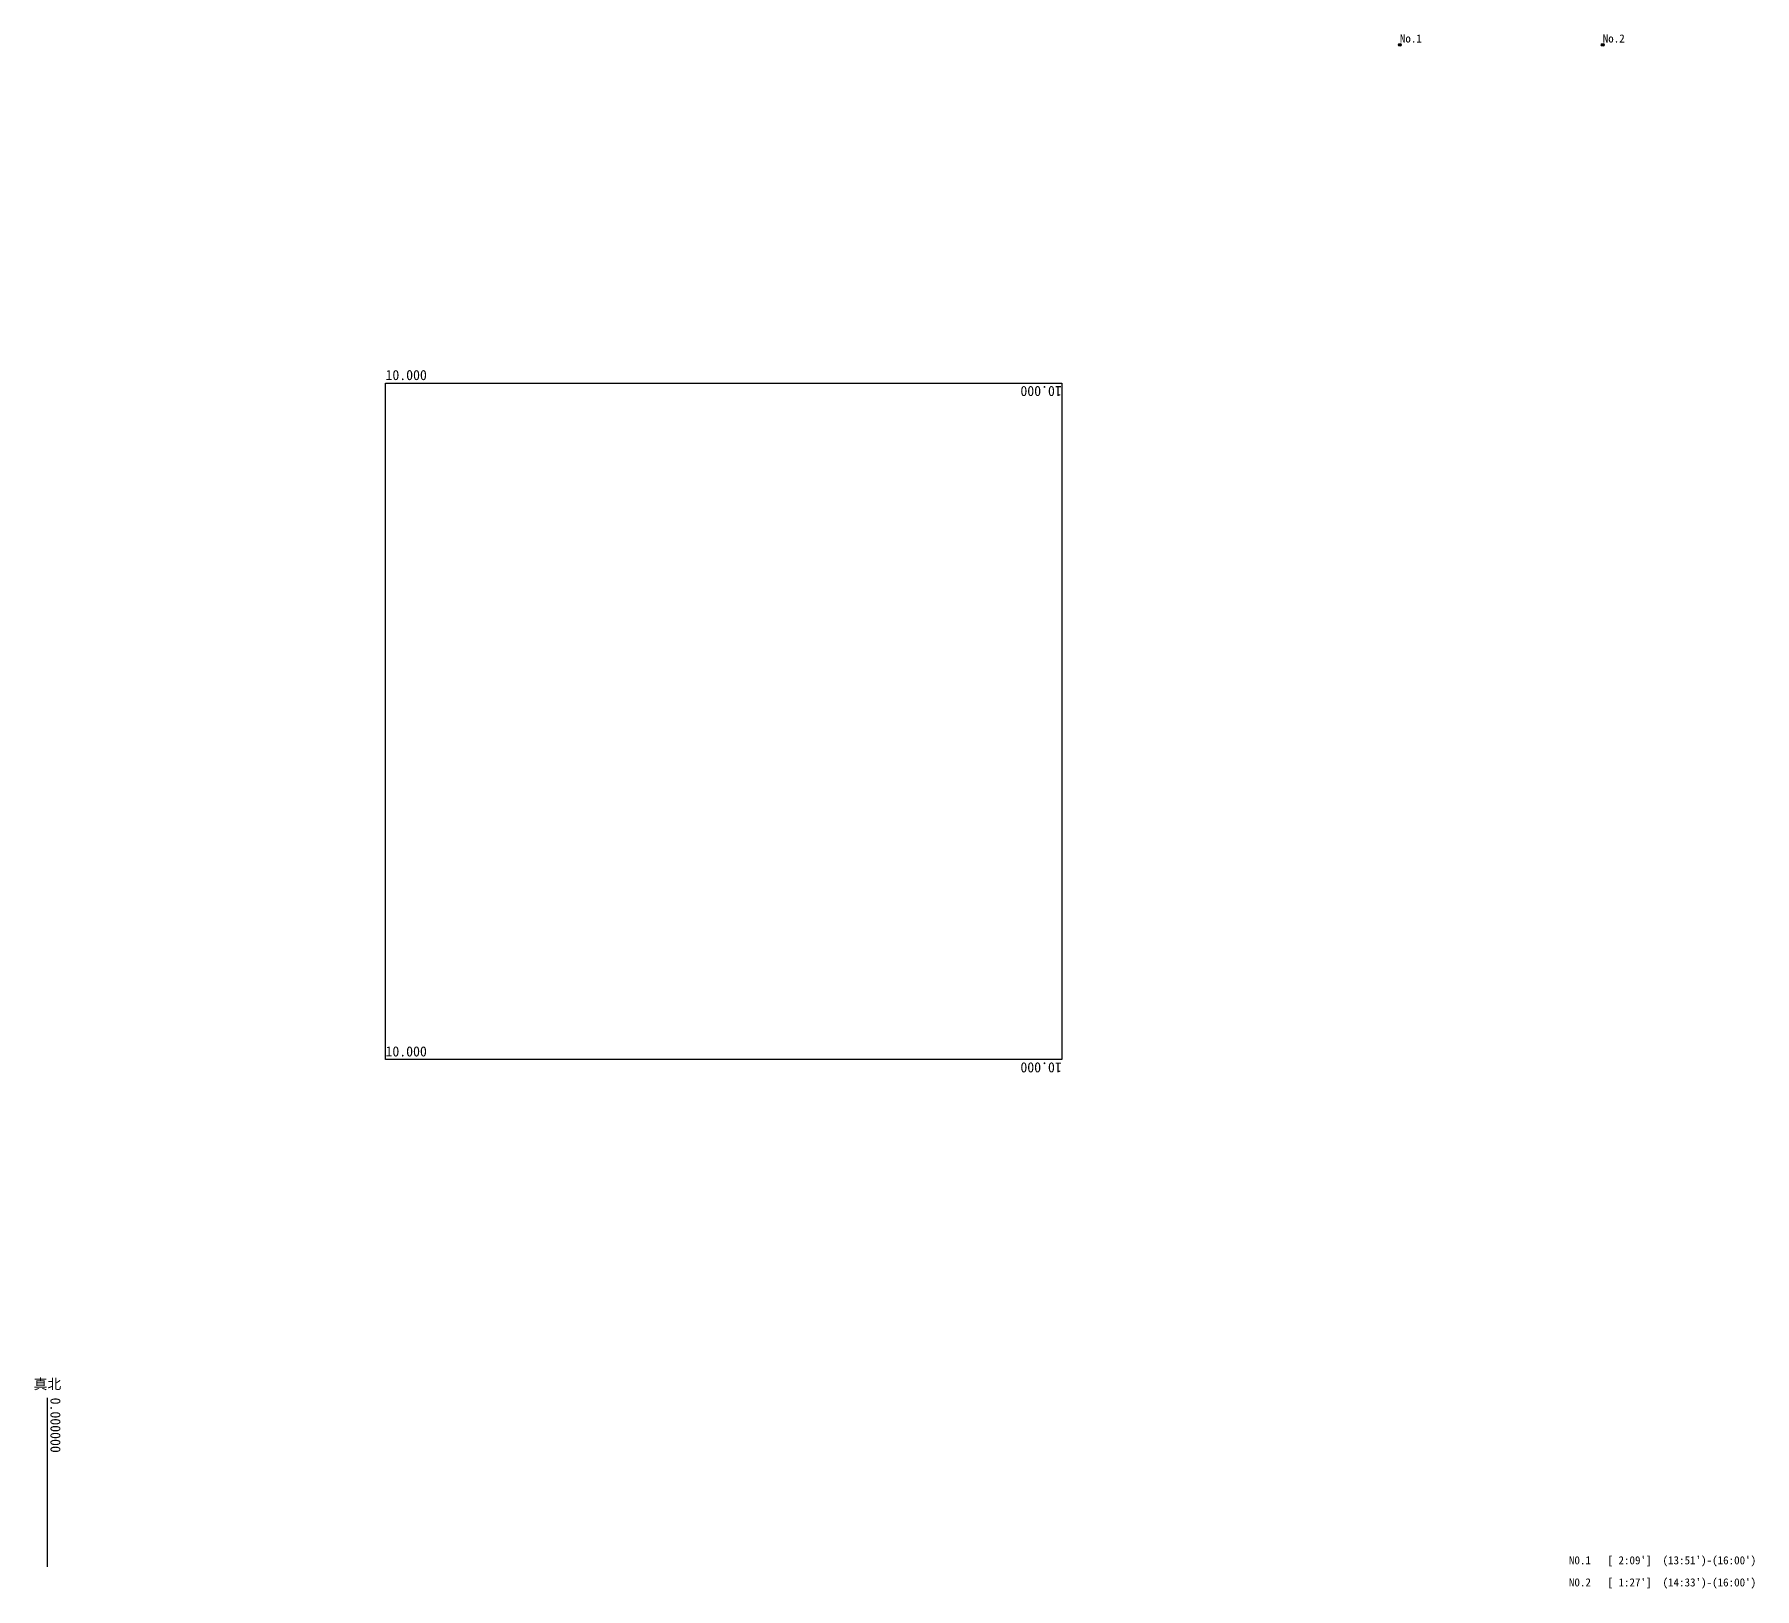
# Model space of a CAD drawing. Units: millimetres at full size. Extents: x -15787 to 15363, y -19191 to 8946.
import ezdxf
from ezdxf.enums import TextEntityAlignment as Align

# ---------------------------------------------------------------- set-up
doc = ezdxf.new("R2010")
doc.units = ezdxf.units.MM
doc.header["$LTSCALE"] = 100
doc.header["$PDMODE"] = 32
doc.header["$PDSIZE"] = 50
doc.layers.add('0-0', color=4, linetype='Continuous')
doc.styles.add('ＭＳ ゴシック', font='')
doc.styles.get('ＭＳ ゴシック').set_extended_font_data('MS Gothic')

msp = doc.modelspace()

# ---------------------------------------------------------------- linework, layer by layer
at = {"layer": '0-0', "color": 7}
msp.add_line((-15551, -18795.9), (-15551, -15734.7), dxfattribs=at)
msp.add_lwpolyline([(-9428.6, 2632.7), (2816.3, 2632.7), (2816.3, -9612.2), (-9428.6, -9612.2)], close=True, dxfattribs=at)
at = {"layer": '0-0'}
for p in [(8938.8, 8755.1), (12612.2, 8755.1)]:
    msp.add_point(p, dxfattribs=at)

# ---------------------------------------------------------------- texts
at = {"layer": '0-0', "style": 'ＭＳ ゴシック'}
for s, p in [('No.1', (8938.8, 8755.1)), ('No.2', (12612.2, 8755.1)), ("N0.1   [ 2:09']  (13:51')-(16:00')", (12000, -18795.9)), ("N0.2   [ 1:27']  (14:33')-(16:00')", (12000, -19195.9))]:
    msp.add_text(s, height=146.6, dxfattribs=at).set_placement(p, align=Align.BOTTOM_LEFT)
at = {"layer": '0-0', "color": 2, "style": 'ＭＳ ゴシック'}
for p in [(-9428.6, 2632.7), (-9428.6, -9612.2)]:
    msp.add_text('10.000', height=183.3, dxfattribs=at).set_placement(p, align=Align.BOTTOM_LEFT)
for p in [(2816.3, 2632.7), (2816.3, -9612.2)]:
    msp.add_text('10.000', height=183.3, rotation=180, dxfattribs=at).set_placement(p, align=Align.BOTTOM_LEFT)
at = {"layer": '0-0', "color": 6, "style": 'ＭＳ ゴシック'}
msp.add_text('真北', height=183.3, dxfattribs=at).set_placement((-15801, -15634.7), align=Align.BOTTOM_LEFT)
msp.add_text('0.000000', height=183.3, rotation=270, dxfattribs=at).set_placement((-15551, -15734.7), align=Align.BOTTOM_LEFT)

doc.saveas('drawing.dxf')
